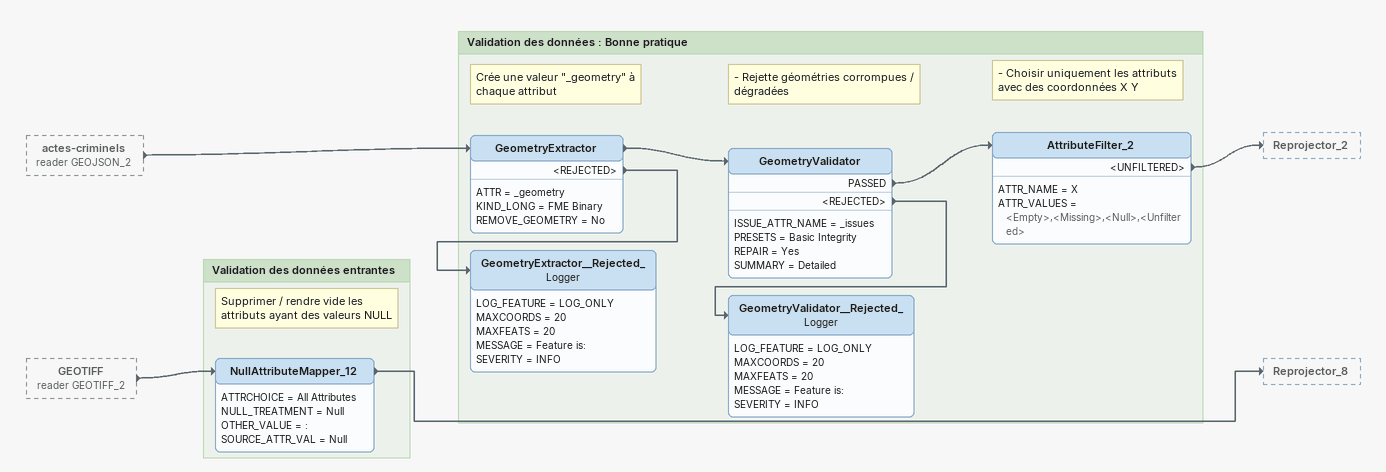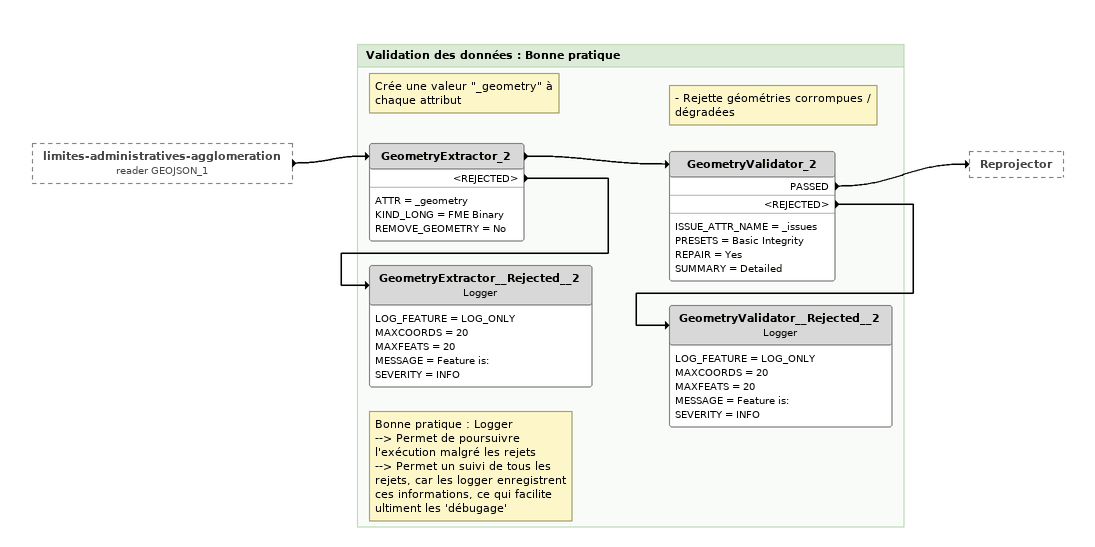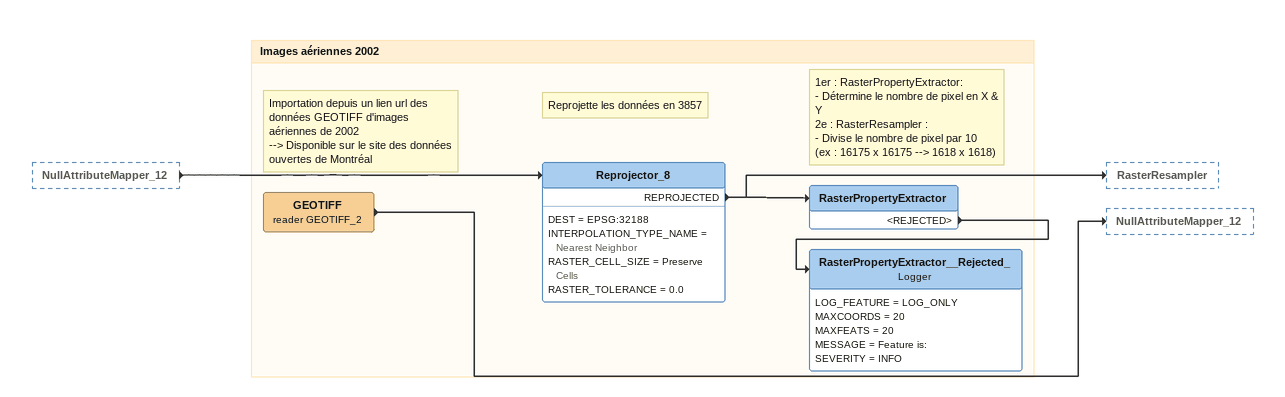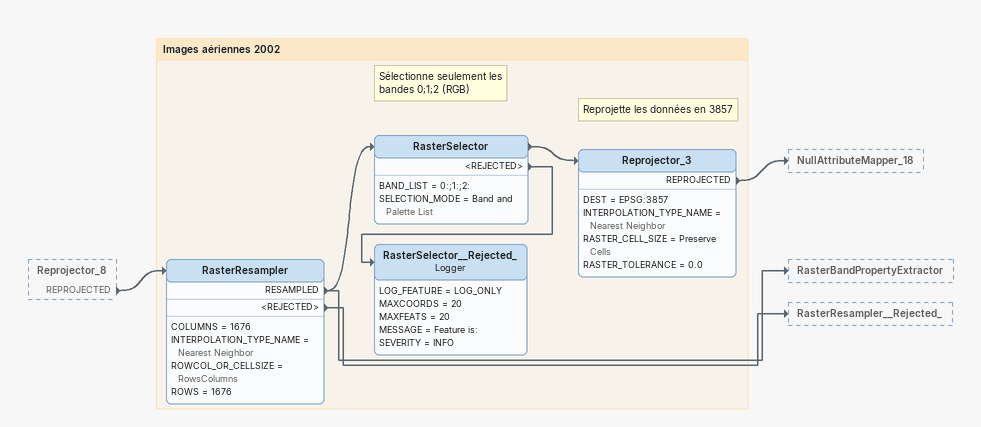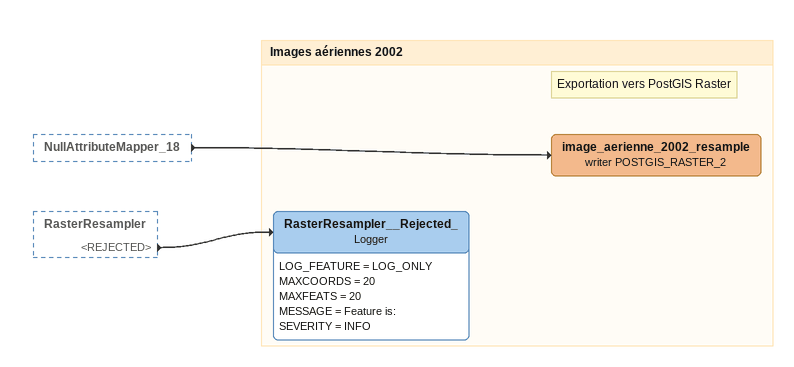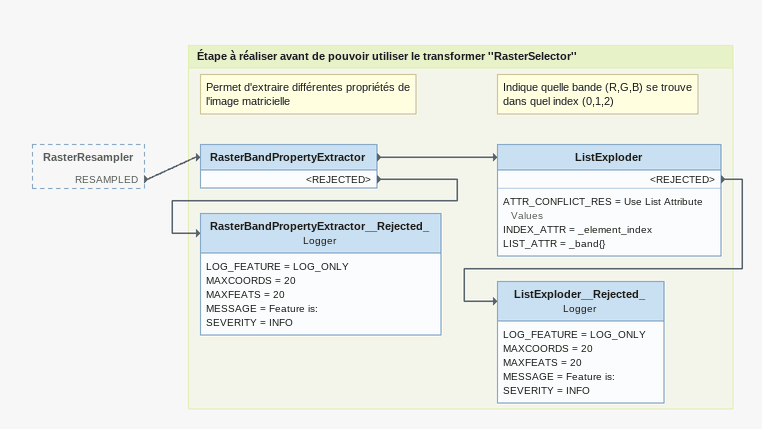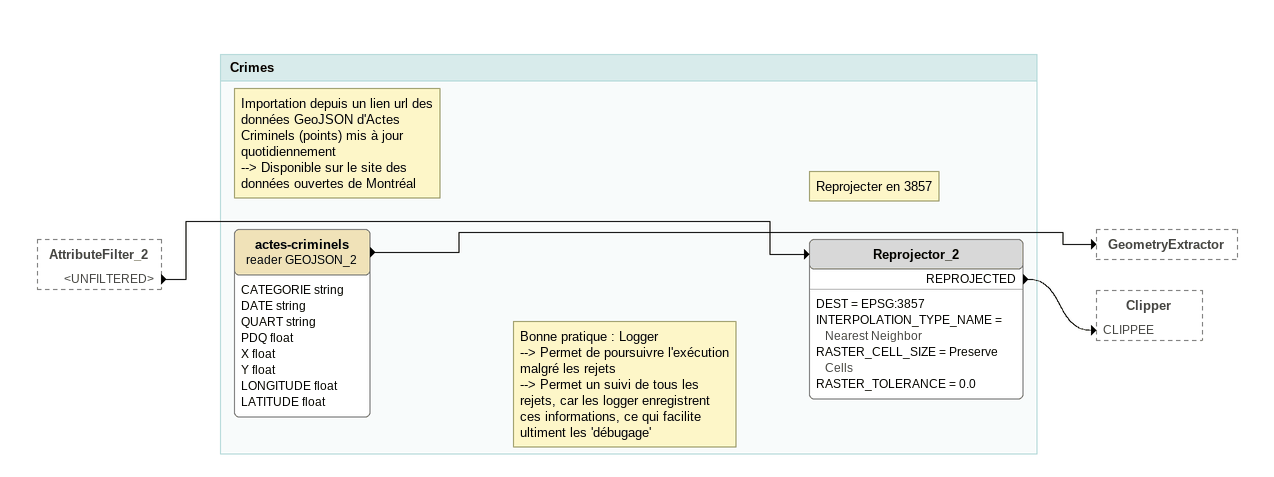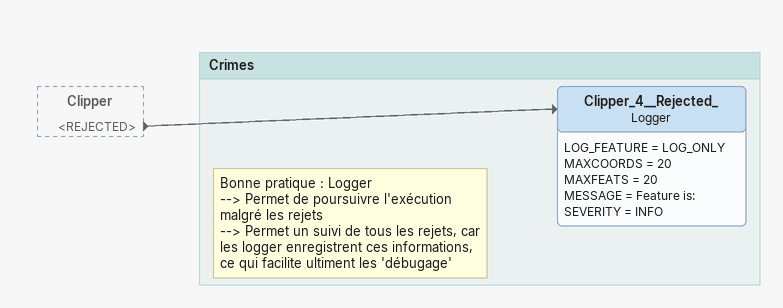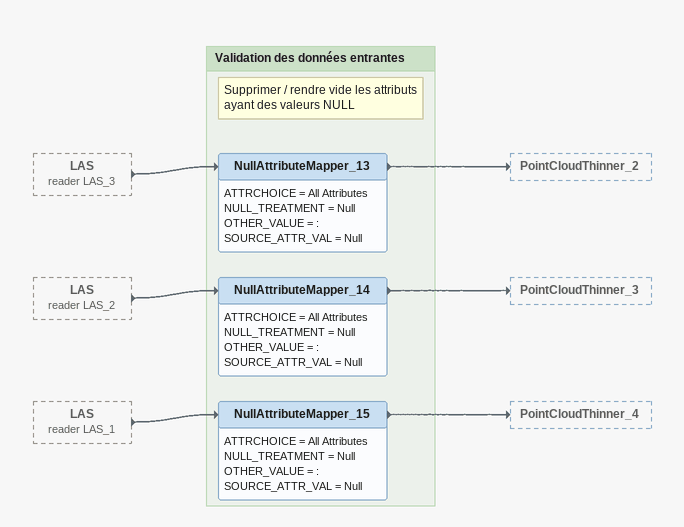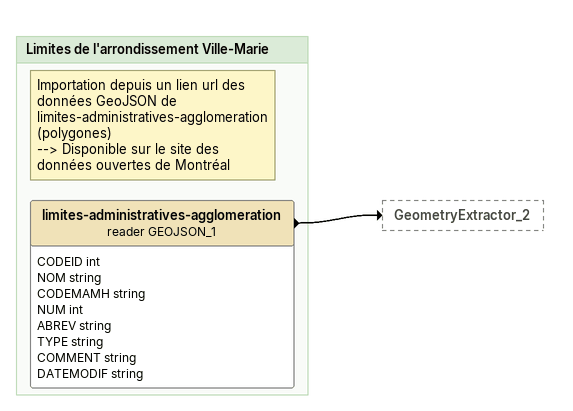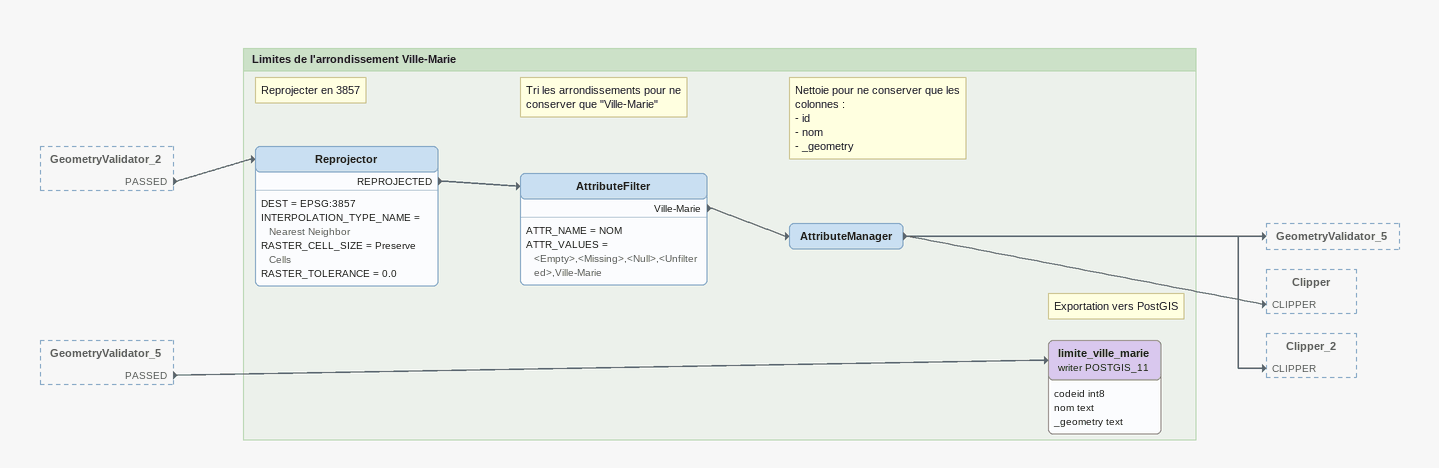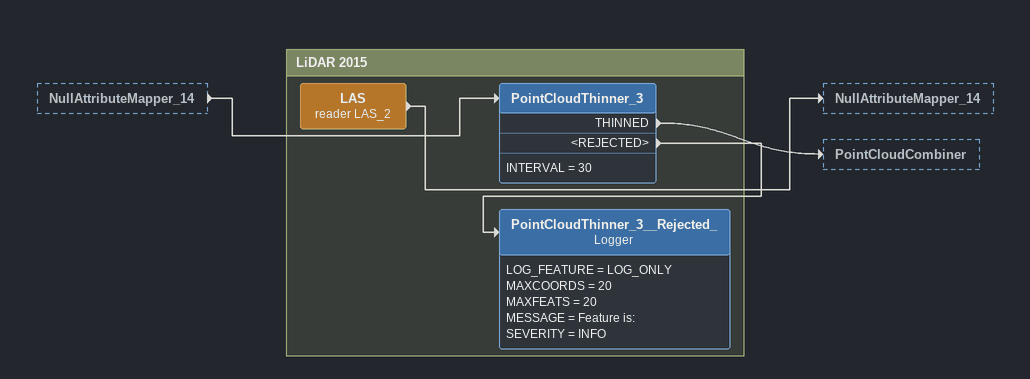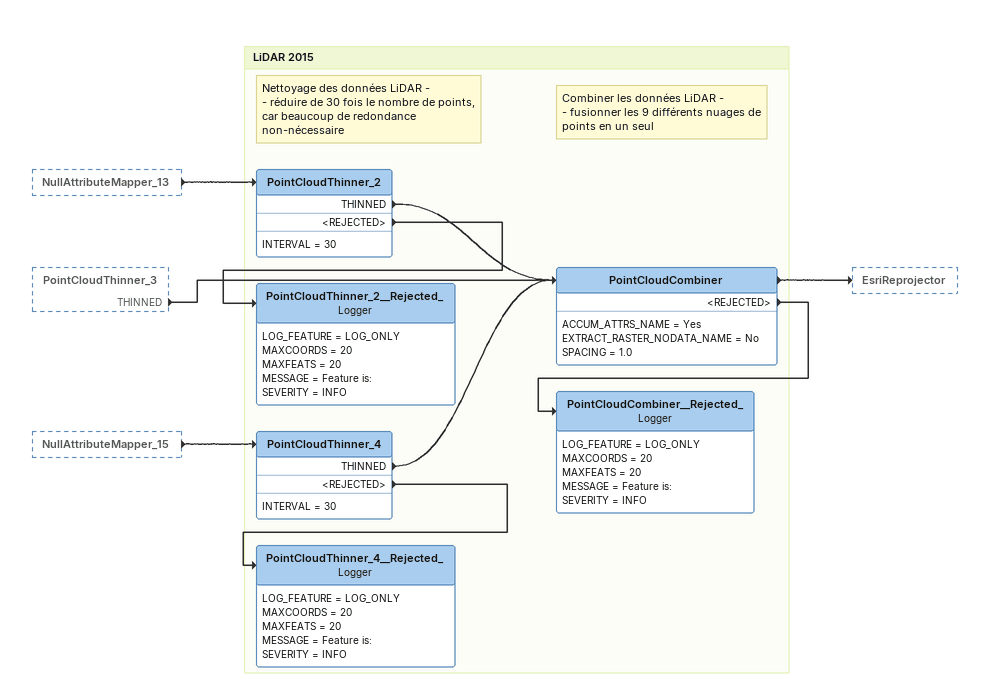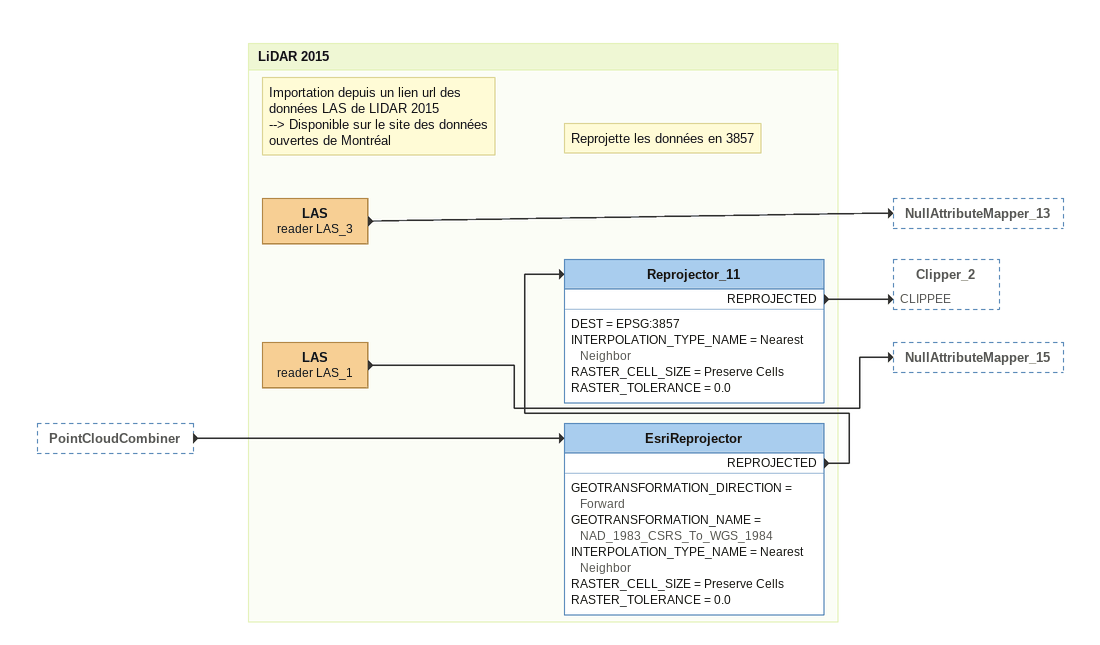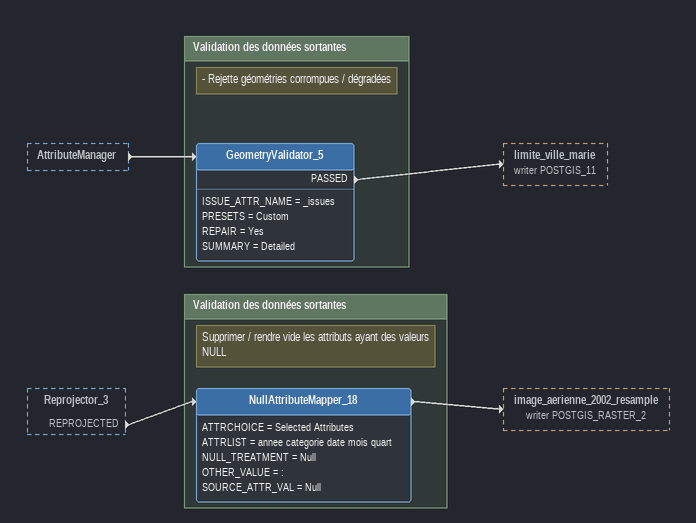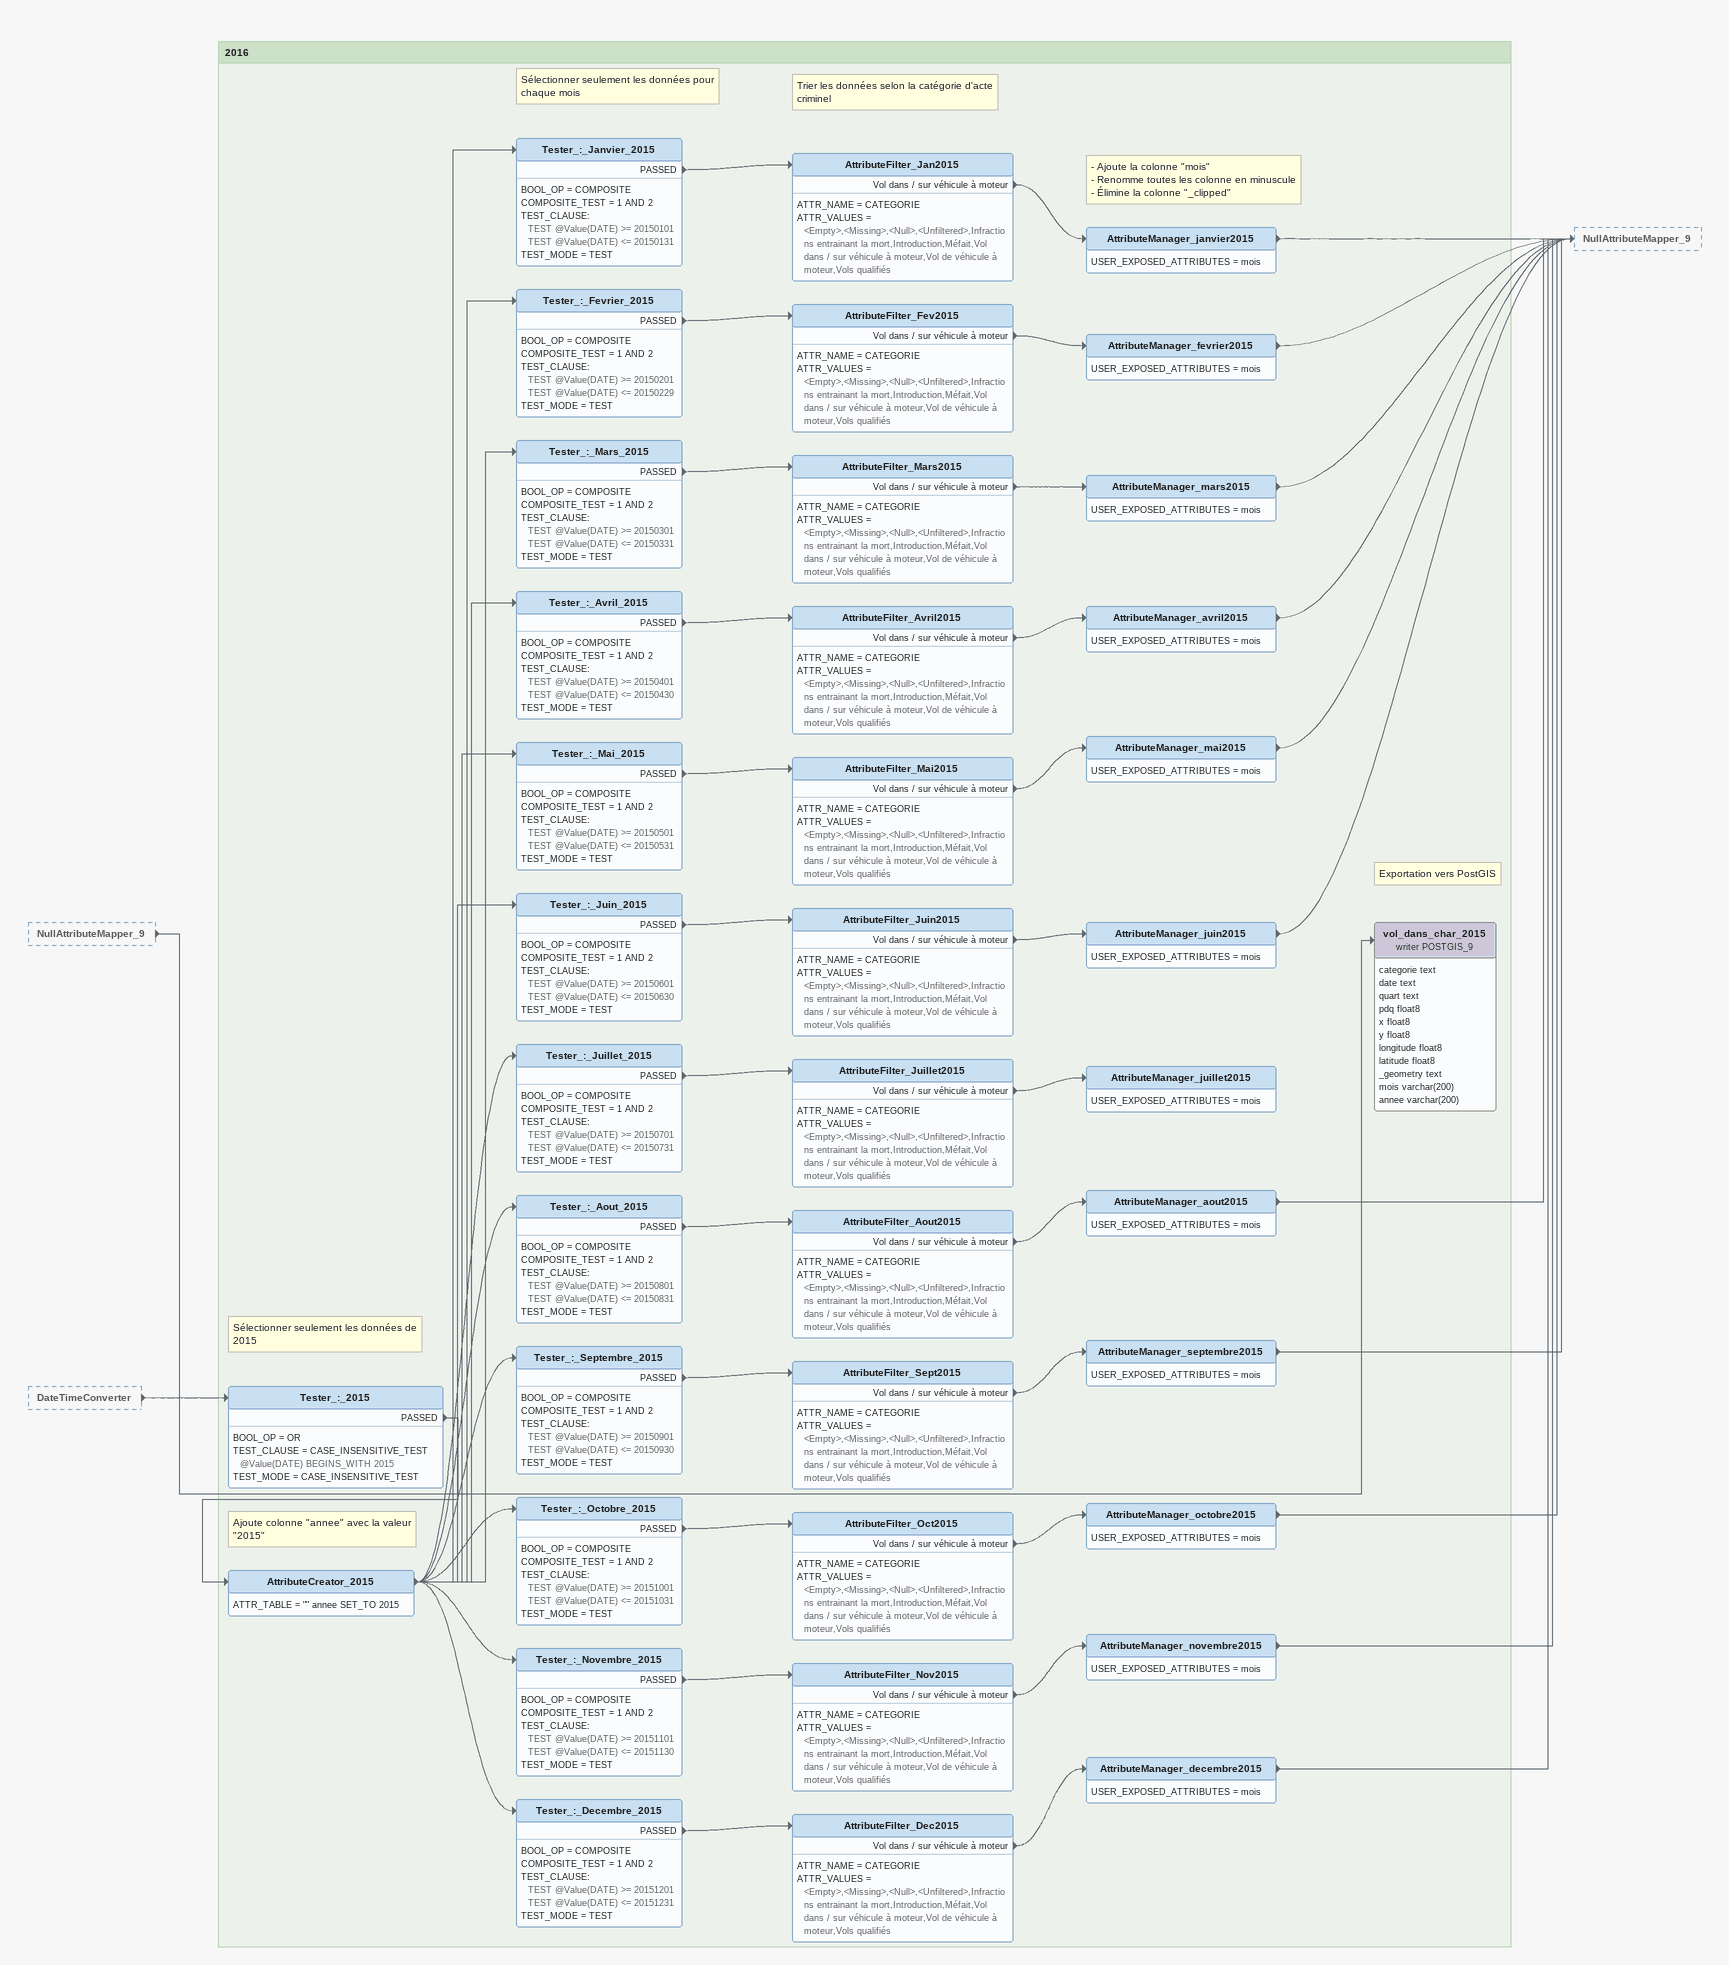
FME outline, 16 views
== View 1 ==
actes-criminels (reader GEOJSON_2) [outside]
    -> GeometryExtractor
GEOTIFF (reader GEOTIFF_2) [outside]
    -> NullAttributeMapper_12

Bookmark: Validation des données entrantes
Note: Supprimer / rendre vide les attributs ayant des valeurs NULL
NullAttributeMapper_12
    ATTRCHOICE = All Attributes
    NULL_TREATMENT = Null
    OTHER_VALUE = :
    SOURCE_ATTR_VAL = Null
    -> Reprojector_8

Bookmark: Validation des données : Bonne pratique
Note: Crée une valeur "_geometry" à chaque attribut
GeometryExtractor
    ATTR = _geometry
    KIND_LONG = FME Binary
    REMOVE_GEOMETRY = No
    -> GeometryValidator
    <REJECTED> -> GeometryExtractor__Rejected_
Note: - Rejette géométries corrompues / dégradées
GeometryValidator
    ISSUE_ATTR_NAME = _issues
    PRESETS = Basic Integrity
    REPAIR = Yes
    SUMMARY = Detailed
    PASSED -> AttributeFilter_2
    <REJECTED> -> GeometryValidator__Rejected_
Note: - Choisir uniquement les attributs avec des coordonnées X Y
AttributeFilter_2
    ATTR_NAME = X
    ATTR_VALUES = <Empty>,<Missing>,<Null>,<Unfiltered>
    <UNFILTERED> -> Reprojector_2
GeometryValidator__Rejected_: Logger
    LOG_FEATURE = LOG_ONLY
    MAXCOORDS = 20
    MAXFEATS = 20
    MESSAGE = Feature is:
    SEVERITY = INFO
GeometryExtractor__Rejected_: Logger
    LOG_FEATURE = LOG_ONLY
    MAXCOORDS = 20
    MAXFEATS = 20
    MESSAGE = Feature is:
    SEVERITY = INFO

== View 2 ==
limites-administratives-agglomeration (reader GEOJSON_1) [outside]
    -> GeometryExtractor_2

Bookmark: Validation des données : Bonne pratique
Note: Crée une valeur "_geometry" à chaque attribut
GeometryExtractor_2
    ATTR = _geometry
    KIND_LONG = FME Binary
    REMOVE_GEOMETRY = No
    -> GeometryValidator_2
    <REJECTED> -> GeometryExtractor__Rejected__2
Note: - Rejette géométries corrompues / dégradées
GeometryValidator_2
    ISSUE_ATTR_NAME = _issues
    PRESETS = Basic Integrity
    REPAIR = Yes
    SUMMARY = Detailed
    PASSED -> Reprojector
    <REJECTED> -> GeometryValidator__Rejected__2
GeometryValidator__Rejected__2: Logger
    LOG_FEATURE = LOG_ONLY
    MAXCOORDS = 20
    MAXFEATS = 20
    MESSAGE = Feature is:
    SEVERITY = INFO
Note: Bonne pratique : Logger / --> Permet de poursuivre l'exécution malgré les rejets / --> Permet un suivi de tous les rejets, car les logger enregistrent ces informations, ce qui facilite ultiment les 'débugage'
GeometryExtractor__Rejected__2: Logger
    LOG_FEATURE = LOG_ONLY
    MAXCOORDS = 20
    MAXFEATS = 20
    MESSAGE = Feature is:
    SEVERITY = INFO

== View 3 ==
NullAttributeMapper_12 [outside]
    -> Reprojector_8

Bookmark: Images aériennes 2002
Note: Importation depuis un lien url des données GEOTIFF d'images aériennes de 2002 / --> Disponible sur le site des données ouvertes de Montréal
GEOTIFF (reader GEOTIFF_2)
    -> NullAttributeMapper_12
Note: Reprojette les données en 3857
Reprojector_8
    DEST = EPSG:32188
    INTERPOLATION_TYPE_NAME = Nearest Neighbor
    RASTER_CELL_SIZE = Preserve Cells
    RASTER_TOLERANCE = 0.0
    REPROJECTED -> RasterPropertyExtractor
    REPROJECTED -> RasterResampler
Note: 1er : RasterPropertyExtractor: / - Détermine le nombre de pixel en X & Y / 2e : RasterResampler : / - Divise le nombre de pixel par 10 / (ex : 16175 x 16175 --> 1618 x 1618)
RasterPropertyExtractor
    <REJECTED> -> RasterPropertyExtractor__Rejected_
RasterPropertyExtractor__Rejected_: Logger
    LOG_FEATURE = LOG_ONLY
    MAXCOORDS = 20
    MAXFEATS = 20
    MESSAGE = Feature is:
    SEVERITY = INFO

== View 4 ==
Reprojector_8 [outside]
    REPROJECTED -> RasterResampler

Bookmark: Images aériennes 2002
RasterResampler
    COLUMNS = 1676
    INTERPOLATION_TYPE_NAME = Nearest Neighbor
    ROWCOL_OR_CELLSIZE = RowsColumns
    ROWS = 1676
    RESAMPLED -> RasterBandPropertyExtractor
    RESAMPLED -> RasterSelector
    <REJECTED> -> RasterResampler__Rejected_
Note: Sélectionne seulement les bandes 0;1;2 (RGB)
RasterSelector
    BAND_LIST = 0:;1:;2:
    SELECTION_MODE = Band and Palette List
    -> Reprojector_3
    <REJECTED> -> RasterSelector__Rejected_
Note: Reprojette les données en 3857
Reprojector_3
    DEST = EPSG:3857
    INTERPOLATION_TYPE_NAME = Nearest Neighbor
    RASTER_CELL_SIZE = Preserve Cells
    RASTER_TOLERANCE = 0.0
    REPROJECTED -> NullAttributeMapper_18
RasterSelector__Rejected_: Logger
    LOG_FEATURE = LOG_ONLY
    MAXCOORDS = 20
    MAXFEATS = 20
    MESSAGE = Feature is:
    SEVERITY = INFO

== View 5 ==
NullAttributeMapper_18 [outside]
    -> image_aerienne_2002_resample (writer POSTGIS_RASTER_2)
RasterResampler [outside]
    <REJECTED> -> RasterResampler__Rejected_

Bookmark: Images aériennes 2002
Note: Exportation vers PostGIS Raster
image_aerienne_2002_resample (writer POSTGIS_RASTER_2)
RasterResampler__Rejected_: Logger
    LOG_FEATURE = LOG_ONLY
    MAXCOORDS = 20
    MAXFEATS = 20
    MESSAGE = Feature is:
    SEVERITY = INFO

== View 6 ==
RasterResampler [outside]
    RESAMPLED -> RasterBandPropertyExtractor

Bookmark: Étape à réaliser avant de pouvoir utiliser le transformer ''RasterSelector''
Note: Permet d'extraire différentes propriétés de l'image matricielle
RasterBandPropertyExtractor
    -> ListExploder
    <REJECTED> -> RasterBandPropertyExtractor__Rejected_
Note: Indique quelle bande (R,G,B) se trouve dans quel index (0,1,2)
ListExploder
    ATTR_CONFLICT_RES = Use List Attribute Values
    INDEX_ATTR = _element_index
    LIST_ATTR = _band{}
    <REJECTED> -> ListExploder__Rejected_
ListExploder__Rejected_: Logger
    LOG_FEATURE = LOG_ONLY
    MAXCOORDS = 20
    MAXFEATS = 20
    MESSAGE = Feature is:
    SEVERITY = INFO
RasterBandPropertyExtractor__Rejected_: Logger
    LOG_FEATURE = LOG_ONLY
    MAXCOORDS = 20
    MAXFEATS = 20
    MESSAGE = Feature is:
    SEVERITY = INFO

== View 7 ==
AttributeFilter_2 [outside]
    <UNFILTERED> -> Reprojector_2

Bookmark: Crimes
Note: Importation depuis un lien url des données GeoJSON d'Actes Criminels (points) mis à jour quotidiennement / --> Disponible sur le site des données ouvertes de Montréal
Note: Bonne pratique : Logger / --> Permet de poursuivre l'exécution malgré les rejets / --> Permet un suivi de tous les rejets, car les logger enregistrent ces informations, ce qui facilite ultiment les 'débugage'
actes-criminels (reader GEOJSON_2)
    attributes: CATEGORIE string, DATE string, QUART string, PDQ float, X float, Y float, LONGITUDE float, LATITUDE float
    -> GeometryExtractor
Note: Reprojecter en 3857
Reprojector_2
    DEST = EPSG:3857
    INTERPOLATION_TYPE_NAME = Nearest Neighbor
    RASTER_CELL_SIZE = Preserve Cells
    RASTER_TOLERANCE = 0.0
    REPROJECTED -> Clipper [CLIPPEE]

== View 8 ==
Clipper [outside]
    <REJECTED> -> Clipper_4__Rejected_

Bookmark: Crimes
Note: Bonne pratique : Logger / --> Permet de poursuivre l'exécution malgré les rejets / --> Permet un suivi de tous les rejets, car les logger enregistrent ces informations, ce qui facilite ultiment les 'débugage'
Clipper_4__Rejected_: Logger
    LOG_FEATURE = LOG_ONLY
    MAXCOORDS = 20
    MAXFEATS = 20
    MESSAGE = Feature is:
    SEVERITY = INFO

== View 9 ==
LAS (reader LAS_3) [outside]
    -> NullAttributeMapper_13
LAS (reader LAS_2) [outside]
    -> NullAttributeMapper_14
LAS (reader LAS_1) [outside]
    -> NullAttributeMapper_15

Bookmark: Validation des données entrantes
NullAttributeMapper_14
    ATTRCHOICE = All Attributes
    NULL_TREATMENT = Null
    OTHER_VALUE = :
    SOURCE_ATTR_VAL = Null
    -> PointCloudThinner_3
NullAttributeMapper_15
    ATTRCHOICE = All Attributes
    NULL_TREATMENT = Null
    OTHER_VALUE = :
    SOURCE_ATTR_VAL = Null
    -> PointCloudThinner_4
Note: Supprimer / rendre vide les attributs ayant des valeurs NULL
NullAttributeMapper_13
    ATTRCHOICE = All Attributes
    NULL_TREATMENT = Null
    OTHER_VALUE = :
    SOURCE_ATTR_VAL = Null
    -> PointCloudThinner_2

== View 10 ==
Bookmark: Limites de l'arrondissement Ville-Marie
Note: Importation depuis un lien url des données GeoJSON de limites-administratives-agglomeration (polygones) / --> Disponible sur le site des données ouvertes de Montréal
limites-administratives-agglomeration (reader GEOJSON_1)
    attributes: CODEID int, NOM string, CODEMAMH string, NUM int, ABREV string, TYPE string, COMMENT string, DATEMODIF string
    -> GeometryExtractor_2

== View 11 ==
GeometryValidator_2 [outside]
    PASSED -> Reprojector
GeometryValidator_5 [outside]
    PASSED -> limite_ville_marie (writer POSTGIS_11)

Bookmark: Limites de l'arrondissement Ville-Marie
Note: Reprojecter en 3857
Reprojector
    DEST = EPSG:3857
    INTERPOLATION_TYPE_NAME = Nearest Neighbor
    RASTER_CELL_SIZE = Preserve Cells
    RASTER_TOLERANCE = 0.0
    REPROJECTED -> AttributeFilter
Note: Tri les arrondissements pour ne conserver que "Ville-Marie"
AttributeFilter
    ATTR_NAME = NOM
    ATTR_VALUES = <Empty>,<Missing>,<Null>,<Unfiltered>,Ville-Marie
    Ville-Marie -> AttributeManager
Note: Nettoie pour ne conserver que les colonnes : / - id / - nom / - _geometry
AttributeManager
    -> GeometryValidator_5
    -> Clipper [CLIPPER]
    -> Clipper_2 [CLIPPER]
Note: Exportation vers PostGIS
limite_ville_marie (writer POSTGIS_11)
    attributes: codeid int8, nom text, _geometry text

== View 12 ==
NullAttributeMapper_14 [outside]
    -> PointCloudThinner_3

Bookmark: LiDAR 2015
LAS (reader LAS_2)
    -> NullAttributeMapper_14
PointCloudThinner_3
    INTERVAL = 30
    THINNED -> PointCloudCombiner
    <REJECTED> -> PointCloudThinner_3__Rejected_
PointCloudThinner_3__Rejected_: Logger
    LOG_FEATURE = LOG_ONLY
    MAXCOORDS = 20
    MAXFEATS = 20
    MESSAGE = Feature is:
    SEVERITY = INFO

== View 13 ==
NullAttributeMapper_13 [outside]
    -> PointCloudThinner_2
PointCloudThinner_3 [outside]
    THINNED -> PointCloudCombiner
NullAttributeMapper_15 [outside]
    -> PointCloudThinner_4

Bookmark: LiDAR 2015
PointCloudThinner_4
    INTERVAL = 30
    THINNED -> PointCloudCombiner
    <REJECTED> -> PointCloudThinner_4__Rejected_
PointCloudThinner_4__Rejected_: Logger
    LOG_FEATURE = LOG_ONLY
    MAXCOORDS = 20
    MAXFEATS = 20
    MESSAGE = Feature is:
    SEVERITY = INFO
Note: Nettoyage des données LiDAR - / - réduire de 30 fois le nombre de points, car beaucoup de redondance non-nécessaire
PointCloudThinner_2
    INTERVAL = 30
    THINNED -> PointCloudCombiner
    <REJECTED> -> PointCloudThinner_2__Rejected_
PointCloudThinner_2__Rejected_: Logger
    LOG_FEATURE = LOG_ONLY
    MAXCOORDS = 20
    MAXFEATS = 20
    MESSAGE = Feature is:
    SEVERITY = INFO
Note: Combiner les données LiDAR - / - fusionner les 9 différents nuages de points en un seul
PointCloudCombiner
    ACCUM_ATTRS_NAME = Yes
    EXTRACT_RASTER_NODATA_NAME = No
    SPACING = 1.0
    -> EsriReprojector
    <REJECTED> -> PointCloudCombiner__Rejected_
PointCloudCombiner__Rejected_: Logger
    LOG_FEATURE = LOG_ONLY
    MAXCOORDS = 20
    MAXFEATS = 20
    MESSAGE = Feature is:
    SEVERITY = INFO

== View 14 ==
PointCloudCombiner [outside]
    -> EsriReprojector

Bookmark: LiDAR 2015
LAS (reader LAS_1)
    -> NullAttributeMapper_15
Note: Importation depuis un lien url des données LAS de LIDAR 2015 / --> Disponible sur le site des données ouvertes de Montréal
LAS (reader LAS_3)
    -> NullAttributeMapper_13
EsriReprojector
    GEOTRANSFORMATION_DIRECTION = Forward
    GEOTRANSFORMATION_NAME = NAD_1983_CSRS_To_WGS_1984
    INTERPOLATION_TYPE_NAME = Nearest Neighbor
    RASTER_CELL_SIZE = Preserve Cells
    RASTER_TOLERANCE = 0.0
    REPROJECTED -> Reprojector_11
Note: Reprojette les données en 3857
Reprojector_11
    DEST = EPSG:3857
    INTERPOLATION_TYPE_NAME = Nearest Neighbor
    RASTER_CELL_SIZE = Preserve Cells
    RASTER_TOLERANCE = 0.0
    REPROJECTED -> Clipper_2 [CLIPPEE]

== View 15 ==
AttributeManager [outside]
    -> GeometryValidator_5
Reprojector_3 [outside]
    REPROJECTED -> NullAttributeMapper_18

Bookmark: Validation des données sortantes
Note: Supprimer / rendre vide les attributs ayant des valeurs NULL
NullAttributeMapper_18
    ATTRCHOICE = Selected Attributes
    ATTRLIST = annee categorie date mois quart
    NULL_TREATMENT = Null
    OTHER_VALUE = :
    SOURCE_ATTR_VAL = Null
    -> image_aerienne_2002_resample (writer POSTGIS_RASTER_2)

Bookmark: Validation des données sortantes
Note: - Rejette géométries corrompues / dégradées
GeometryValidator_5
    ISSUE_ATTR_NAME = _issues
    PRESETS = Custom
    REPAIR = Yes
    SUMMARY = Detailed
    PASSED -> limite_ville_marie (writer POSTGIS_11)

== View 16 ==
NullAttributeMapper_9 [outside]
    -> vol_dans_char_2015 (writer POSTGIS_9)
DateTimeConverter [outside]
    -> Tester_:_2015

Bookmark: 2016
Note: Sélectionner seulement les données de 2015
Tester_:_2015
    BOOL_OP = OR
    TEST_CLAUSE = CASE_INSENSITIVE_TEST @Value(DATE) BEGINS_WITH 2015
    TEST_MODE = CASE_INSENSITIVE_TEST
    PASSED -> AttributeCreator_2015
Note: Ajoute colonne "annee" avec la valeur "2015"
AttributeCreator_2015
    ATTR_TABLE = "" annee SET_TO 2015
    -> Tester_:_Octobre_2015
    -> Tester_:_Mars_2015
    -> Tester_:_Fevrier_2015
    -> Tester_:_Aout_2015
    -> Tester_:_Avril_2015
    -> Tester_:_Novembre_2015
    -> Tester_:_Decembre_2015
    -> Tester_:_Janvier_2015
    -> Tester_:_Juillet_2015
    -> Tester_:_Juin_2015
    -> Tester_:_Septembre_2015
    -> Tester_:_Mai_2015
Note: Sélectionner seulement les données pour chaque mois
Tester_:_Janvier_2015
    BOOL_OP = COMPOSITE
    COMPOSITE_TEST = 1 AND 2
    TEST_CLAUSE:
      TEST @Value(DATE) >= 20150101
      TEST @Value(DATE) <= 20150131
    TEST_MODE = TEST
    PASSED -> AttributeFilter_Jan2015
Note: Trier les données selon la catégorie d'acte criminel
AttributeFilter_Jan2015
    ATTR_NAME = CATEGORIE
    ATTR_VALUES = <Empty>,<Missing>,<Null>,<Unfiltered>,Infractions entrainant la mort,Introduction,Méfait,Vol dans / sur véhicule à moteur,Vol de véhicule à moteur,Vols qualifiés
    Vol dans / sur véhicule à moteur -> AttributeManager_janvier2015
Note: - Ajoute la colonne "mois" / - Renomme toutes les colonne en minuscule / - Élimine la colonne "_clipped"
AttributeManager_janvier2015
    USER_EXPOSED_ATTRIBUTES = mois
    -> NullAttributeMapper_9
Tester_:_Fevrier_2015
    BOOL_OP = COMPOSITE
    COMPOSITE_TEST = 1 AND 2
    TEST_CLAUSE:
      TEST @Value(DATE) >= 20150201
      TEST @Value(DATE) <= 20150229
    TEST_MODE = TEST
    PASSED -> AttributeFilter_Fev2015
AttributeFilter_Fev2015
    ATTR_NAME = CATEGORIE
    ATTR_VALUES = <Empty>,<Missing>,<Null>,<Unfiltered>,Infractions entrainant la mort,Introduction,Méfait,Vol dans / sur véhicule à moteur,Vol de véhicule à moteur,Vols qualifiés
    Vol dans / sur véhicule à moteur -> AttributeManager_fevrier2015
AttributeManager_fevrier2015
    USER_EXPOSED_ATTRIBUTES = mois
    -> NullAttributeMapper_9
Tester_:_Mars_2015
    BOOL_OP = COMPOSITE
    COMPOSITE_TEST = 1 AND 2
    TEST_CLAUSE:
      TEST @Value(DATE) >= 20150301
      TEST @Value(DATE) <= 20150331
    TEST_MODE = TEST
    PASSED -> AttributeFilter_Mars2015
AttributeFilter_Mars2015
    ATTR_NAME = CATEGORIE
    ATTR_VALUES = <Empty>,<Missing>,<Null>,<Unfiltered>,Infractions entrainant la mort,Introduction,Méfait,Vol dans / sur véhicule à moteur,Vol de véhicule à moteur,Vols qualifiés
    Vol dans / sur véhicule à moteur -> AttributeManager_mars2015
AttributeManager_mars2015
    USER_EXPOSED_ATTRIBUTES = mois
    -> NullAttributeMapper_9
Tester_:_Avril_2015
    BOOL_OP = COMPOSITE
    COMPOSITE_TEST = 1 AND 2
    TEST_CLAUSE:
      TEST @Value(DATE) >= 20150401
      TEST @Value(DATE) <= 20150430
    TEST_MODE = TEST
    PASSED -> AttributeFilter_Avril2015
AttributeFilter_Avril2015
    ATTR_NAME = CATEGORIE
    ATTR_VALUES = <Empty>,<Missing>,<Null>,<Unfiltered>,Infractions entrainant la mort,Introduction,Méfait,Vol dans / sur véhicule à moteur,Vol de véhicule à moteur,Vols qualifiés
    Vol dans / sur véhicule à moteur -> AttributeManager_avril2015
AttributeManager_avril2015
    USER_EXPOSED_ATTRIBUTES = mois
    -> NullAttributeMapper_9
Tester_:_Mai_2015
    BOOL_OP = COMPOSITE
    COMPOSITE_TEST = 1 AND 2
    TEST_CLAUSE:
      TEST @Value(DATE) >= 20150501
      TEST @Value(DATE) <= 20150531
    TEST_MODE = TEST
    PASSED -> AttributeFilter_Mai2015
AttributeFilter_Mai2015
    ATTR_NAME = CATEGORIE
    ATTR_VALUES = <Empty>,<Missing>,<Null>,<Unfiltered>,Infractions entrainant la mort,Introduction,Méfait,Vol dans / sur véhicule à moteur,Vol de véhicule à moteur,Vols qualifiés
    Vol dans / sur véhicule à moteur -> AttributeManager_mai2015
AttributeManager_mai2015
    USER_EXPOSED_ATTRIBUTES = mois
    -> NullAttributeMapper_9
Tester_:_Juin_2015
    BOOL_OP = COMPOSITE
    COMPOSITE_TEST = 1 AND 2
    TEST_CLAUSE:
      TEST @Value(DATE) >= 20150601
      TEST @Value(DATE) <= 20150630
    TEST_MODE = TEST
    PASSED -> AttributeFilter_Juin2015
AttributeFilter_Juin2015
    ATTR_NAME = CATEGORIE
    ATTR_VALUES = <Empty>,<Missing>,<Null>,<Unfiltered>,Infractions entrainant la mort,Introduction,Méfait,Vol dans / sur véhicule à moteur,Vol de véhicule à moteur,Vols qualifiés
    Vol dans / sur véhicule à moteur -> AttributeManager_juin2015
AttributeManager_juin2015
    USER_EXPOSED_ATTRIBUTES = mois
    -> NullAttributeMapper_9
Tester_:_Juillet_2015
    BOOL_OP = COMPOSITE
    COMPOSITE_TEST = 1 AND 2
    TEST_CLAUSE:
      TEST @Value(DATE) >= 20150701
      TEST @Value(DATE) <= 20150731
    TEST_MODE = TEST
    PASSED -> AttributeFilter_Juillet2015
AttributeFilter_Juillet2015
    ATTR_NAME = CATEGORIE
    ATTR_VALUES = <Empty>,<Missing>,<Null>,<Unfiltered>,Infractions entrainant la mort,Introduction,Méfait,Vol dans / sur véhicule à moteur,Vol de véhicule à moteur,Vols qualifiés
    Vol dans / sur véhicule à moteur -> AttributeManager_juillet2015
AttributeManager_juillet2015
    USER_EXPOSED_ATTRIBUTES = mois
Tester_:_Aout_2015
    BOOL_OP = COMPOSITE
    COMPOSITE_TEST = 1 AND 2
    TEST_CLAUSE:
      TEST @Value(DATE) >= 20150801
      TEST @Value(DATE) <= 20150831
    TEST_MODE = TEST
    PASSED -> AttributeFilter_Aout2015
AttributeFilter_Aout2015
    ATTR_NAME = CATEGORIE
    ATTR_VALUES = <Empty>,<Missing>,<Null>,<Unfiltered>,Infractions entrainant la mort,Introduction,Méfait,Vol dans / sur véhicule à moteur,Vol de véhicule à moteur,Vols qualifiés
    Vol dans / sur véhicule à moteur -> AttributeManager_aout2015
AttributeManager_aout2015
    USER_EXPOSED_ATTRIBUTES = mois
    -> NullAttributeMapper_9
Tester_:_Septembre_2015
    BOOL_OP = COMPOSITE
    COMPOSITE_TEST = 1 AND 2
    TEST_CLAUSE:
      TEST @Value(DATE) >= 20150901
      TEST @Value(DATE) <= 20150930
    TEST_MODE = TEST
    PASSED -> AttributeFilter_Sept2015
AttributeFilter_Sept2015
    ATTR_NAME = CATEGORIE
    ATTR_VALUES = <Empty>,<Missing>,<Null>,<Unfiltered>,Infractions entrainant la mort,Introduction,Méfait,Vol dans / sur véhicule à moteur,Vol de véhicule à moteur,Vols qualifiés
    Vol dans / sur véhicule à moteur -> AttributeManager_septembre2015
AttributeManager_septembre2015
    USER_EXPOSED_ATTRIBUTES = mois
    -> NullAttributeMapper_9
Tester_:_Octobre_2015
    BOOL_OP = COMPOSITE
    COMPOSITE_TEST = 1 AND 2
    TEST_CLAUSE:
      TEST @Value(DATE) >= 20151001
      TEST @Value(DATE) <= 20151031
    TEST_MODE = TEST
    PASSED -> AttributeFilter_Oct2015
AttributeFilter_Oct2015
    ATTR_NAME = CATEGORIE
    ATTR_VALUES = <Empty>,<Missing>,<Null>,<Unfiltered>,Infractions entrainant la mort,Introduction,Méfait,Vol dans / sur véhicule à moteur,Vol de véhicule à moteur,Vols qualifiés
    Vol dans / sur véhicule à moteur -> AttributeManager_octobre2015
AttributeManager_octobre2015
    USER_EXPOSED_ATTRIBUTES = mois
    -> NullAttributeMapper_9
Tester_:_Novembre_2015
    BOOL_OP = COMPOSITE
    COMPOSITE_TEST = 1 AND 2
    TEST_CLAUSE:
      TEST @Value(DATE) >= 20151101
      TEST @Value(DATE) <= 20151130
    TEST_MODE = TEST
    PASSED -> AttributeFilter_Nov2015
AttributeFilter_Nov2015
    ATTR_NAME = CATEGORIE
    ATTR_VALUES = <Empty>,<Missing>,<Null>,<Unfiltered>,Infractions entrainant la mort,Introduction,Méfait,Vol dans / sur véhicule à moteur,Vol de véhicule à moteur,Vols qualifiés
    Vol dans / sur véhicule à moteur -> AttributeManager_novembre2015
AttributeManager_novembre2015
    USER_EXPOSED_ATTRIBUTES = mois
    -> NullAttributeMapper_9
Tester_:_Decembre_2015
    BOOL_OP = COMPOSITE
    COMPOSITE_TEST = 1 AND 2
    TEST_CLAUSE:
      TEST @Value(DATE) >= 20151201
      TEST @Value(DATE) <= 20151231
    TEST_MODE = TEST
    PASSED -> AttributeFilter_Dec2015
AttributeFilter_Dec2015
    ATTR_NAME = CATEGORIE
    ATTR_VALUES = <Empty>,<Missing>,<Null>,<Unfiltered>,Infractions entrainant la mort,Introduction,Méfait,Vol dans / sur véhicule à moteur,Vol de véhicule à moteur,Vols qualifiés
    Vol dans / sur véhicule à moteur -> AttributeManager_decembre2015
AttributeManager_decembre2015
    USER_EXPOSED_ATTRIBUTES = mois
    -> NullAttributeMapper_9
Note: Exportation vers PostGIS
vol_dans_char_2015 (writer POSTGIS_9)
    attributes: categorie text, date text, quart text, pdq float8, x float8, y float8, longitude float8, latitude float8, _geometry text, mois varchar(200), annee varchar(200)
